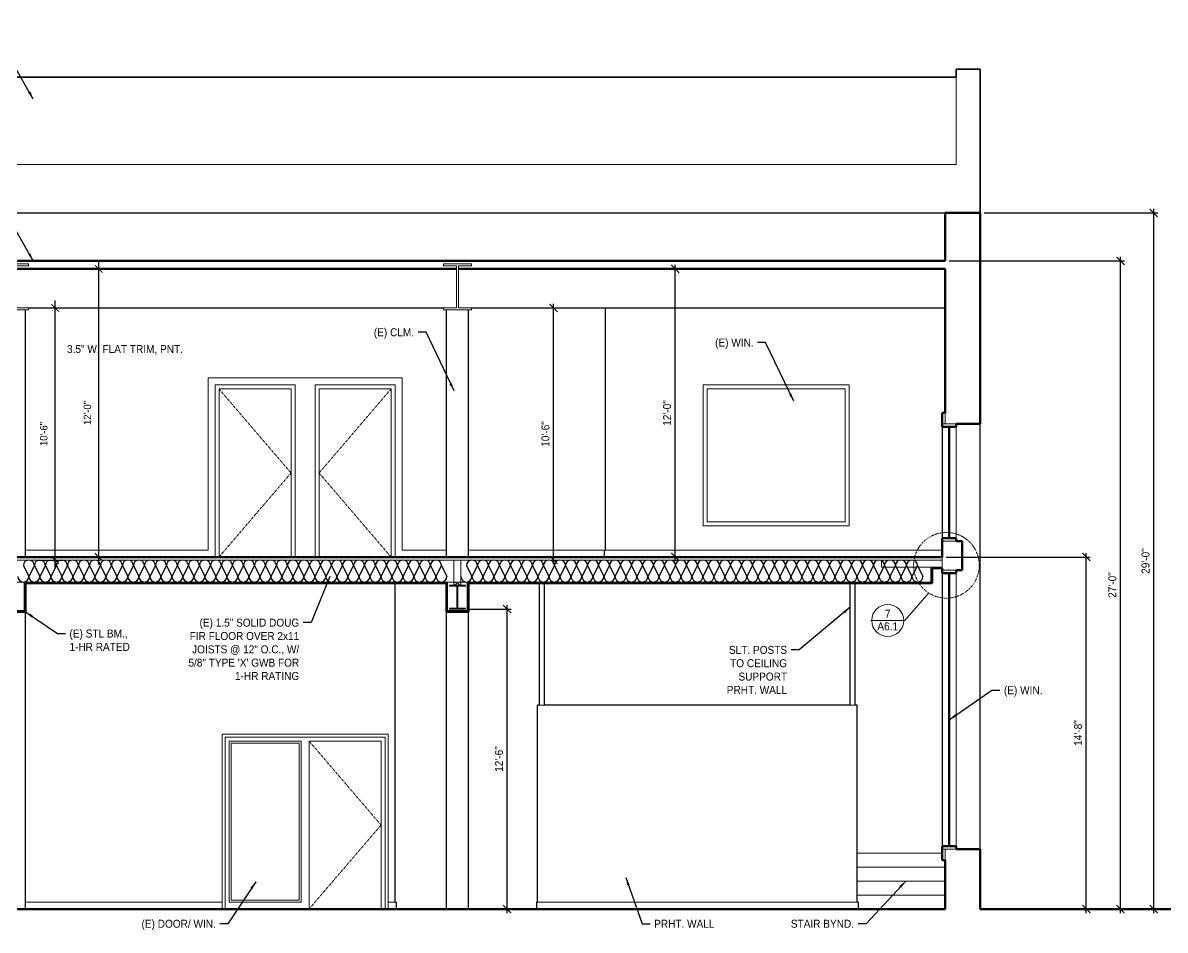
# Model space of a CAD drawing. Header units: inches. Extents: x -5536 to 8590, y -9140 to 228.
# Drawn here: x 3880 to 4451, y -4811 to -4357 of the extents above; entities that cross this region are included whole.
import ezdxf
from ezdxf import colors
from ezdxf.entities.mleader import LeaderData, LeaderLine
from ezdxf.enums import TextEntityAlignment as Align
from ezdxf.math import Vec2, Vec3

# ---------------------------------------------------------------- set-up
doc = ezdxf.new("R2010")
doc.units = ezdxf.units.IN
doc.header["$LTSCALE"] = 0.125
doc.header["$MEASUREMENT"] = 0
doc.header["$PDMODE"] = 35
doc.header["$PDSIZE"] = -5
doc.linetypes.add('DASHED', pattern=[0.75, 0.5, -0.25])
doc.layers.get('0').update_dxf_attribs({"linetype": 'CONTINUOUS'})
doc.layers.get('Defpoints').update_dxf_attribs({"linetype": 'CONTINUOUS'})
for name, color, linetype in [('0-1_4', 7, 'CONTINUOUS'), ('a-elev-insul', 9, 'CONTINUOUS'), ('A-note-dim-1_4', 8, 'CONTINUOUS')]:
    doc.layers.add(name, color=color, linetype=linetype)
for name, color, linetype, lineweight in [('A-ELEV-1', 4, 'CONTINUOUS', 35), ('A-ELEV-2', 5, 'CONTINUOUS', 25), ('A-ELEV-3', 8, 'CONTINUOUS', 15), ('A-ELEV-BYND', 9, 'DASHED', 9), ('A-ELEV-CUT', 3, 'CONTINUOUS', 50), ('A-ELEV-HTCH', 9, 'CONTINUOUS', 9), ('A-NOTE-REF', 8, 'CONTINUOUS', 15)]:
    doc.layers.add(name, color=color, linetype=linetype, lineweight=lineweight)
doc.styles.add('1_1SM', font='swisse.ttf', dxfattribs={"width": 0.9, "height": 1})
doc.styles.add('1_4SM', font='swisse.ttf', dxfattribs={"width": 0.9, "height": 4})
doc.styles.add('ANNOT-SM', font='swisse.ttf', dxfattribs={"width": 0.9, "height": 0.078125})
doc.dimstyles.new('DIM-ANNOT', dxfattribs={"dimtxt": 0.078125, "dimasz": 0.078125, "dimexe": 0.078125, "dimexo": 0.078125, "dimgap": 0.078125, "dimtad": 1, "dimzin": 11, "dimdsep": 46, "dimlunit": 4, "dimtxsty": 'ANNOT-SM', "dimblk1": 'ARCHTICK', "dimblk2": 'ARCHTICK', "dimsah": 1, "dimcen": 0, "dimdle": 0.078125, "dimclrd": 8, "dimclre": 8, "dimclrt": 8, "dimadec": 0, "dimazin": 0, "dimtfac": 4, "dimtofl": 0, "dimtmove": 2, "dimatfit": 3, "dimfxl": 1, "dimfrac": 2, "dimtzin": 0, "dimarcsym": 0})
doc.dimstyles.new('DIM1_4', dxfattribs={"dimtxt": 4, "dimasz": 4, "dimexe": 2, "dimexo": 2, "dimgap": 2, "dimtad": 1, "dimdec": 4, "dimzin": 11, "dimdsep": 46, "dimlunit": 4, "dimtxsty": '1_4SM', "dimblk": 'ARCHTICK', "dimblk1": 'ARCHTICK', "dimblk2": 'ARCHTICK', "dimsah": 1, "dimcen": 4, "dimdle": 2, "dimclrd": 8, "dimclre": 8, "dimclrt": 8, "dimadec": 0, "dimazin": 0, "dimtfac": 4, "dimtdec": 4, "dimtofl": 0, "dimtmove": 2, "dimatfit": 3, "dimfxl": 1, "dimfrac": 2, "dimtzin": 0, "dimarcsym": 0})
doc.dimstyles.new('DIM1_4$7', dxfattribs={"dimtxt": 4, "dimasz": 4, "dimexe": 2, "dimexo": 2, "dimgap": 2, "dimtad": 0, "dimdec": 4, "dimzin": 11, "dimdsep": 46, "dimlunit": 4, "dimtxsty": '1_4SM', "dimblk": 'ARCHTICK', "dimcen": 4, "dimdle": 2, "dimclrd": 8, "dimclre": 8, "dimclrt": 8, "dimadec": 0, "dimazin": 0, "dimtfac": 4, "dimtdec": 4, "dimtofl": 0, "dimtmove": 1, "dimatfit": 3, "dimfxl": 1, "dimfrac": 2, "dimtzin": 0, "dimarcsym": 0})

# ---------------------------------------------------------------- blocks, each defined once
blk = doc.blocks.new('E06-STUD-2B4')
at = {"layer": 'A-ELEV-3'}
blk.add_lwpolyline([(0, 0), (1.5, 0), (1.5, 3.5), (0, 3.5)], close=True, dxfattribs=at)
at = {"layer": 'A-ELEV-HTCH'}
for p, q in [((0, 3.5), (1.5, 0)), ((0, 0), (1.5, 3.5))]:
    blk.add_line(p, q, dxfattribs=at)
blk = doc.blocks.new('_ARCHTICK')
at = {"color": 0, "linetype": 'ByBlock', "const_width": 0.15}
blk.add_lwpolyline([(-0.5, -0.5), (0.5, 0.5)], dxfattribs=at)
blk = doc.blocks.new('*D10')
at = {"layer": 'A-note-dim-1_4', "color": 8, "lineweight": -2, "transparency": 16777216}
for p, q in [((4360.34, -4452), (4447.09, -4452)), ((4445.09, -4802), (4445.09, -4450)), ((4403.06, -4800), (4447.09, -4800))]:
    blk.add_line(p, q, dxfattribs=at)
at = {"layer": 'Defpoints', "color": 0, "transparency": 16777216}
for p in [(4358.34, -4452), (4445.09, -4452), (4401.06, -4800)]:
    blk.add_point(p, dxfattribs=at)
at = {"layer": 'A-note-dim-1_4', "color": 8, "lineweight": -2, "transparency": 16777216, "xscale": 4, "yscale": 4, "zscale": 4}
for p, rotation in [((4445.09, -4452), 90), ((4445.09, -4800), 270)]:
    blk.add_blockref('_ARCHTICK', p, dxfattribs=dict(at, rotation=rotation))
at = {"layer": 'A-note-dim-1_4', "color": 8, "transparency": 16777216, "insert": (4441.03, -4626), "char_height": 4, "attachment_point": 5, "rotation": 90, "style": '1_4SM'}
blk.add_mtext('29\'-0" ', dxfattribs=at)
blk = doc.blocks.new('*D11')
at = {"layer": 'A-note-dim-1_4', "color": 8, "lineweight": -2, "transparency": 16777216}
for p, q in [((4342.84, -4476), (4430.49, -4476)), ((4428.49, -4802), (4428.49, -4474)), ((4394.73, -4800), (4430.49, -4800))]:
    blk.add_line(p, q, dxfattribs=at)
at = {"layer": 'Defpoints', "color": 0, "transparency": 16777216}
for p in [(4340.84, -4476), (4428.49, -4476), (4392.73, -4800)]:
    blk.add_point(p, dxfattribs=at)
at = {"layer": 'A-note-dim-1_4', "color": 8, "lineweight": -2, "transparency": 16777216, "xscale": 4, "yscale": 4, "zscale": 4}
for p, rotation in [((4428.49, -4476), 90), ((4428.49, -4800), 270)]:
    blk.add_blockref('_ARCHTICK', p, dxfattribs=dict(at, rotation=rotation))
at = {"layer": 'A-note-dim-1_4', "color": 8, "transparency": 16777216, "insert": (4424.43, -4638), "char_height": 4, "attachment_point": 5, "rotation": 90, "style": '1_4SM'}
blk.add_mtext('27\'-0" ', dxfattribs=at)
blk = doc.blocks.new('*D12')
at = {"layer": 'A-note-dim-1_4', "color": 8, "lineweight": -2, "transparency": 16777216}
for p, q in [((4341.34, -4624), (4413.39, -4624)), ((4411.39, -4802), (4411.39, -4622)), ((4360.34, -4800), (4413.39, -4800))]:
    blk.add_line(p, q, dxfattribs=at)
at = {"layer": 'Defpoints', "color": 0, "transparency": 16777216}
for p in [(4339.34, -4624), (4411.39, -4624), (4358.34, -4800)]:
    blk.add_point(p, dxfattribs=at)
at = {"layer": 'A-note-dim-1_4', "color": 8, "lineweight": -2, "transparency": 16777216, "xscale": 4, "yscale": 4, "zscale": 4}
for p, rotation in [((4411.39, -4624), 90), ((4411.39, -4800), 270)]:
    blk.add_blockref('_ARCHTICK', p, dxfattribs=dict(at, rotation=rotation))
at = {"layer": 'A-note-dim-1_4', "color": 8, "transparency": 16777216, "insert": (4407.33, -4712), "char_height": 4, "attachment_point": 5, "rotation": 90, "style": '1_4SM'}
blk.add_mtext('14\'-8" ', dxfattribs=at)
blk = doc.blocks.new('*D16')
at = {"layer": 'A-note-dim-1_4', "color": 8, "lineweight": -2, "transparency": 16777216}
for p, q in [((4145.09, -4627.5), (4145.09, -4497.5)), ((4146.03, -4499.5), (4147.09, -4499.5)), ((4143.91, -4625.5), (4147.09, -4625.5))]:
    blk.add_line(p, q, dxfattribs=at)
at = {"layer": 'Defpoints', "color": 0, "transparency": 16777216}
for p in [(4144.03, -4499.5), (4145.09, -4499.5), (4141.91, -4625.5)]:
    blk.add_point(p, dxfattribs=at)
at = {"layer": 'A-note-dim-1_4', "color": 8, "lineweight": -2, "transparency": 16777216, "xscale": 4, "yscale": 4, "zscale": 4}
for p, rotation in [((4145.09, -4499.5), 90), ((4145.09, -4625.5), 270)]:
    blk.add_blockref('_ARCHTICK', p, dxfattribs=dict(at, rotation=rotation))
at = {"layer": 'A-note-dim-1_4', "color": 8, "transparency": 16777216, "insert": (4141.03, -4562.5), "char_height": 4, "attachment_point": 5, "rotation": 90, "style": '1_4SM'}
blk.add_mtext('10\'-6" ', dxfattribs=at)
blk = doc.blocks.new('*D17')
at = {"layer": 'A-note-dim-1_4', "color": 8, "lineweight": -2, "transparency": 16777216}
for p, q in [((4190.58, -4480), (4207.88, -4480)), ((4205.88, -4626), (4205.88, -4478)), ((4172.55, -4624), (4207.88, -4624))]:
    blk.add_line(p, q, dxfattribs=at)
at = {"layer": 'Defpoints', "color": 0, "transparency": 16777216}
for p in [(4188.58, -4480), (4205.88, -4480), (4170.55, -4624)]:
    blk.add_point(p, dxfattribs=at)
at = {"layer": 'A-note-dim-1_4', "color": 8, "lineweight": -2, "transparency": 16777216, "xscale": 4, "yscale": 4, "zscale": 4}
for p, rotation in [((4205.88, -4480), 90), ((4205.88, -4624), 270)]:
    blk.add_blockref('_ARCHTICK', p, dxfattribs=dict(at, rotation=rotation))
at = {"layer": 'A-note-dim-1_4', "color": 8, "transparency": 16777216, "insert": (4201.83, -4552), "char_height": 4, "attachment_point": 5, "rotation": 90, "style": '1_4SM'}
blk.add_mtext('12\'-0" ', dxfattribs=at)
blk = doc.blocks.new('*D18')
at = {"layer": 'A-note-dim-1_4', "color": 8, "lineweight": -2, "transparency": 16777216}
for p, q in [((4121.82, -4802), (4121.82, -4648)), ((4103.01, -4650), (4123.82, -4650)), ((4114, -4800), (4123.82, -4800))]:
    blk.add_line(p, q, dxfattribs=at)
at = {"layer": 'Defpoints', "color": 0, "transparency": 16777216}
for p in [(4101.01, -4650), (4121.82, -4650), (4112, -4800)]:
    blk.add_point(p, dxfattribs=at)
at = {"layer": 'A-note-dim-1_4', "color": 8, "lineweight": -2, "transparency": 16777216, "xscale": 4, "yscale": 4, "zscale": 4}
for p, rotation in [((4121.82, -4650), 90), ((4121.82, -4800), 270)]:
    blk.add_blockref('_ARCHTICK', p, dxfattribs=dict(at, rotation=rotation))
at = {"layer": 'A-note-dim-1_4', "color": 8, "transparency": 16777216, "insert": (4117.77, -4725), "char_height": 4, "attachment_point": 5, "rotation": 90, "style": '1_4SM'}
blk.add_mtext('12\'-6" ', dxfattribs=at)
blk = doc.blocks.new('00-REF')
at = {"layer": 'A-NOTE-REF'}
blk.add_line((-2.12, 0), (2.12, 0), dxfattribs=at)
blk.add_circle((0, 0), 2, dxfattribs=at)
at = {"layer": 'A-NOTE-REF', "style": '1_1SM', "width": 0.9}
blk.add_attdef('NO.', text='', height=1, dxfattribs=at).set_placement((0, 0.35), align=Align.CENTER)
blk.add_attdef('PAGE', text='', height=1, dxfattribs=at).set_placement((0, -0.23), align=Align.TOP_CENTER)
blk.add_attdef('NOTE', text='', height=1, dxfattribs=at).set_placement((2.11, -1.31), align=Align.TOP_LEFT)
blk = doc.blocks.new('*D73')
at = {"color": 8, "lineweight": -2, "transparency": 16777216}
for p, q in [((3886.51, -4499.5), (3899.64, -4499.5)), ((3895.89, -4629.25), (3895.89, -4495.75)), ((3886.51, -4625.5), (3899.64, -4625.5))]:
    blk.add_line(p, q, dxfattribs=at)
at = {"layer": 'Defpoints', "color": 0, "transparency": 16777216}
for p in [(3882.76, -4499.5), (3895.89, -4499.5), (3882.76, -4625.5)]:
    blk.add_point(p, dxfattribs=at)
at = {"color": 8, "lineweight": -2, "transparency": 16777216, "xscale": 3.75, "yscale": 3.75, "zscale": 3.75}
for p, rotation in [((3895.89, -4499.5), 90), ((3895.89, -4625.5), 270)]:
    blk.add_blockref('_ARCHTICK', p, dxfattribs=dict(at, rotation=rotation))
at = {"color": 8, "transparency": 16777216, "insert": (3890.21, -4562.5), "char_height": 3.75, "attachment_point": 5, "rotation": 90, "style": 'ANNOT-SM'}
blk.add_mtext('10\'-6" ', dxfattribs=at)
blk = doc.blocks.new('*D74')
at = {"color": 8, "lineweight": -2, "transparency": 16777216}
for p, q in [((3917.72, -4627.75), (3917.72, -4476.25)), ((3899.64, -4480), (3921.47, -4480)), ((3899.64, -4624), (3921.47, -4624))]:
    blk.add_line(p, q, dxfattribs=at)
at = {"layer": 'Defpoints', "color": 0, "transparency": 16777216}
for p in [(3895.89, -4480), (3917.72, -4480), (3895.89, -4624)]:
    blk.add_point(p, dxfattribs=at)
at = {"color": 8, "lineweight": -2, "transparency": 16777216, "xscale": 3.75, "yscale": 3.75, "zscale": 3.75}
for p, rotation in [((3917.72, -4480), 90), ((3917.72, -4624), 270)]:
    blk.add_blockref('_ARCHTICK', p, dxfattribs=dict(at, rotation=rotation))
at = {"color": 8, "transparency": 16777216, "insert": (3912.04, -4552), "char_height": 3.75, "attachment_point": 5, "rotation": 90, "style": 'ANNOT-SM'}
blk.add_mtext('12\'-0" ', dxfattribs=at)

msp = doc.modelspace()

# ---------------------------------------------------------------- linework, layer by layer
at = {"layer": 'A-ELEV-1'}
for p, q in [((3537.96095, -4384.18108), (4346.33694, -4384.18108)), ((4346.33694, -4380.18108), (4358.33694, -4380.18108)), ((4346.33694, -4384.18108), (4346.33694, -4380.18108)), ((4358.33694, -4380.18108), (4358.33694, -4452))]:
    msp.add_line(p, q, dxfattribs=at)
at = {"layer": 'A-ELEV-2'}
for p, q in [((3657.83674, -4452), (4340.83714, -4452)), ((3882.5077, -4499.5), (4090.0077, -4499.5)), ((4103.77557, -4499.5), (4340.83714, -4499.5)), ((4170.83714, -4499.5), (4170.83714, -4620.5)), ((3881.0077, -4624), (3881.0077, -4500.5)), ((4091.5077, -4624), (4091.5077, -4500.5)), ((4102.5077, -4624), (4102.5077, -4500.5)), ((4339.33714, -4559), (4339.33714, -4616)), ((4358.33694, -4770), (4358.33694, -4557.5)), ((4170.33714, -4620.5), (4170.33714, -4624)), ((4170.33714, -4620.5), (4170.83714, -4620.5)), ((4339.33714, -4630.5), (4339.33714, -4768.5)), ((4065.83674, -4796.5), (4065.83674, -4637.125)), ((4138.08714, -4698), (4138.08714, -4637.125)), ((4140.58714, -4698), (4140.58714, -4637.125)), ((4293.33714, -4698), (4293.33714, -4637.125)), ((4295.83714, -4698), (4295.83714, -4637.125)), ((3881.0077, -4800), (3881.0077, -4651.375)), ((4091.5077, -4800), (4091.5077, -4651.375)), ((4102.5077, -4800), (4102.5077, -4651.375)), ((4138.08714, -4698), (4137.08714, -4698)), ((4137.08714, -4796.5), (4137.08714, -4698)), ((4293.33714, -4698), (4140.58714, -4698)), ((4296.83714, -4698), (4295.83714, -4698)), ((4296.83714, -4796.5), (4296.83714, -4698)), ((4066.33674, -4796.5), (4065.83674, -4796.5)), ((4066.33674, -4796.5), (4066.33674, -4800)), ((4136.58714, -4796.5), (4136.58714, -4800)), ((4136.58714, -4796.5), (4137.08714, -4796.5)), ((4297.33714, -4796.5), (4296.83714, -4796.5)), ((4297.33714, -4796.5), (4297.33714, -4800))]:
    msp.add_line(p, q, dxfattribs=at)
at = {"layer": 'A-ELEV-3'}
for p, q in [((4346.33694, -4427.71327), (4346.33694, -4380.18108)), ((3537.96095, -4427.71327), (4346.33694, -4427.71327)), ((4069.33674, -4534.5), (3972.33674, -4534.5)), ((3972.33674, -4534.5), (3972.33674, -4620.5)), ((4069.33674, -4534.5), (4069.33674, -4620.5)), ((4346.33714, -4559), (4346.33714, -4614.5)), ((3657.83674, -4625.5), (4339.33714, -4625.5)), ((3972.33674, -4620.5), (3881.0077, -4620.5)), ((4069.33674, -4620.5), (4091.5077, -4620.5)), ((4095.2577, -4636.5), (4095.2577, -4625.5)), ((4098.7577, -4636.5), (4098.7577, -4625.5)), ((4102.5077, -4620.5), (4170.33714, -4620.5)), ((4170.83714, -4620.5), (4339.33714, -4620.5)), ((4309.04097, -4629), (4309.04097, -4625.5)), ((4339.33714, -4624), (4339.33714, -4629.625)), ((4309.04097, -4629), (4339.33714, -4629)), ((4333.71214, -4636.5), (4333.71214, -4629)), ((3657.83674, -4636.5), (4333.71214, -4636.5)), ((3880.3827, -4650.75), (3880.3827, -4636.5)), ((4092.1327, -4650.75), (4092.1327, -4636.5)), ((4101.8827, -4650.75), (4101.8827, -4636.5)), ((4342.83714, -4632), (4342.83714, -4768.5)), ((4346.33714, -4632), (4346.33714, -4768.5)), ((4101.0077, -4638), (4093.0077, -4638)), ((4093.0077, -4638), (4093.0077, -4638.5)), ((4096.7577, -4638.5), (4093.0077, -4638.5)), ((4096.7577, -4649.5), (4096.7577, -4638.5)), ((4101.0077, -4638.5), (4097.2577, -4638.5)), ((4097.2577, -4649.5), (4097.2577, -4638.5)), ((4101.0077, -4638), (4101.0077, -4638.5)), ((3880.3827, -4650.75), (3870.6327, -4650.75)), ((4101.8827, -4650.75), (4092.1327, -4650.75)), ((4096.7577, -4649.5), (4093.0077, -4649.5)), ((4093.0077, -4650), (4093.0077, -4649.5)), ((4101.0077, -4650), (4093.0077, -4650)), ((4101.0077, -4649.5), (4097.2577, -4649.5)), ((4101.0077, -4650), (4101.0077, -4649.5)), ((4138.08714, -4698), (4140.58714, -4698)), ((4293.33714, -4698), (4295.83714, -4698)), ((3979.33674, -4712.5), (4062.33674, -4712.5)), ((3979.33674, -4712.5), (3979.33674, -4800)), ((3980.83674, -4714), (4060.83674, -4714)), ((3980.83674, -4800), (3980.83674, -4714)), ((4058.83674, -4716), (4022.83674, -4716)), ((4022.83674, -4716), (4022.83674, -4800)), ((4058.83674, -4800), (4058.83674, -4716)), ((4060.83674, -4714), (4060.83674, -4800)), ((4062.33674, -4712.5), (4062.33674, -4800)), ((4339.33714, -4772), (4296.83714, -4772)), ((4340.83714, -4779), (4296.83714, -4779)), ((4340.83714, -4786), (4296.83714, -4786)), ((3979.33674, -4796.5), (3881.0077, -4796.5)), ((4062.33674, -4796.5), (4065.83674, -4796.5)), ((4296.83714, -4796.5), (4137.08714, -4796.5)), ((4340.83714, -4793), (4296.83714, -4793))]:
    msp.add_line(p, q, dxfattribs=at)
for points in [[(3875.0077, -4499.5), (3868.5077, -4499.5), (3868.5077, -4500.5), (3882.5077, -4500.5), (3882.5077, -4499.5), (3876.0077, -4499.5), (3876.0077, -4478.5), (3882.5077, -4478.5), (3882.5077, -4477.5), (3868.5077, -4477.5), (3868.5077, -4478.5), (3875.0077, -4478.5)], [(4096.5077, -4499.5), (4090.0077, -4499.5), (4090.0077, -4500.5), (4104.0077, -4500.5), (4104.0077, -4499.5), (4097.5077, -4499.5), (4097.5077, -4478.5), (4104.0077, -4478.5), (4104.0077, -4477.5), (4090.0077, -4477.5), (4090.0077, -4478.5), (4096.5077, -4478.5)], [(4015.83674, -4538), (3975.83674, -4538), (3975.83674, -4624), (3977.83674, -4624), (3977.83674, -4540), (4013.83674, -4540), (4013.83674, -4624), (4015.83674, -4624)], [(4025.83674, -4538), (4065.83674, -4538), (4065.83674, -4624), (4063.83674, -4624), (4063.83674, -4540), (4027.83674, -4540), (4027.83674, -4624), (4025.83674, -4624)], [(4292.83714, -4538), (4219.83714, -4538), (4219.83714, -4608.5), (4292.83714, -4608.5)], [(3977.83674, -4540), (4013.83674, -4540), (4013.83674, -4624), (3977.83674, -4624)], [(4063.83674, -4540), (4027.83674, -4540), (4027.83674, -4624), (4063.83674, -4624)], [(4290.83714, -4540), (4221.83714, -4540), (4221.83714, -4606.5), (4290.83714, -4606.5)], [(4339.33714, -4557.5), (4340.83714, -4557.5), (4340.83714, -4552), (4339.33714, -4552)], [(4339.33714, -4559), (4346.33714, -4559), (4346.33714, -4557.5), (4339.33714, -4557.5)], [(4339.33714, -4616), (4346.33714, -4616), (4346.33714, -4614.5), (4339.33714, -4614.5)], [(4339.33714, -4630.5), (4346.33714, -4630.5), (4346.33714, -4632), (4339.33714, -4632)], [(3982.83674, -4716), (3982.83674, -4796.5), (4018.83674, -4796.5), (4018.83674, -4716)], [(4058.83674, -4716), (4022.83674, -4716), (4022.83674, -4800), (4058.83674, -4800)], [(3983.83674, -4717), (3983.83674, -4795.5), (4017.83674, -4795.5), (4017.83674, -4717)], [(4339.33714, -4768.5), (4346.33714, -4768.5), (4346.33714, -4770), (4339.33714, -4770)], [(4339.33714, -4770), (4340.83714, -4770), (4340.83714, -4775.5), (4339.33714, -4775.5)]]:
    msp.add_lwpolyline(points, close=True, dxfattribs=at)
at = {"layer": 'A-ELEV-BYND'}
for points in [[(3977.83674, -4540), (4013.83674, -4582), (3977.83674, -4624)], [(4063.83674, -4540), (4027.83674, -4582), (4063.83674, -4624)], [(4022.83674, -4716), (4058.83674, -4758), (4022.83674, -4800)]]:
    msp.add_lwpolyline(points, dxfattribs=at)
at = {"layer": 'A-ELEV-CUT'}
for p, q in [((4340.83714, -4476), (4340.83714, -4452)), ((4340.83714, -4452), (4358.33694, -4452)), ((4358.33694, -4557.5), (4358.33694, -4452)), ((3657.83674, -4476), (4340.83714, -4476)), ((3876.0077, -4480), (4096.5077, -4480)), ((4097.5077, -4480), (4340.83714, -4480)), ((4340.83714, -4552), (4340.83714, -4480)), ((4340.83714, -4552), (4339.33714, -4552)), ((4339.33714, -4552), (4339.33714, -4559)), ((4339.33714, -4559), (4346.33714, -4559)), ((4342.83714, -4559), (4342.83714, -4614.5)), ((4346.33714, -4557.5), (4358.33694, -4557.5)), ((4346.33714, -4557.5), (4346.33714, -4559)), ((4339.33714, -4624), (4339.33714, -4614.5)), ((4346.33714, -4614.5), (4339.33714, -4614.5)), ((4346.33714, -4614.5), (4346.33714, -4616)), ((4346.33714, -4616), (4349.33694, -4616)), ((4349.33694, -4630.5), (4349.33694, -4616)), ((3657.83674, -4624), (4339.33714, -4624)), ((4334.33714, -4637.125), (4334.33714, -4629.625)), ((4334.33714, -4629.625), (4339.33714, -4629.625)), ((4339.33714, -4632), (4339.33714, -4629.625)), ((4349.33694, -4630.5), (4346.33714, -4630.5)), ((4346.33714, -4632), (4346.33714, -4630.5)), ((4339.33714, -4632), (4346.33714, -4632)), ((4342.83714, -4768.5), (4342.83714, -4632)), ((3881.0077, -4637.125), (4091.5077, -4637.125)), ((3881.0077, -4651.375), (3881.0077, -4637.125)), ((4091.5077, -4651.375), (4091.5077, -4637.125)), ((4102.5077, -4637.125), (4334.33714, -4637.125)), ((4102.5077, -4651.375), (4102.5077, -4637.125)), ((3881.0077, -4651.375), (3870.0077, -4651.375)), ((4102.5077, -4651.375), (4091.5077, -4651.375)), ((4339.33714, -4775.5), (4339.33714, -4768.5)), ((4339.33714, -4768.5), (4346.33714, -4768.5)), ((4346.33714, -4768.5), (4346.33465, -4770)), ((4358.33694, -4770), (4346.33465, -4770)), ((4358.33694, -4800), (4358.33694, -4770)), ((4340.83714, -4775.5), (4339.33714, -4775.5)), ((4340.83714, -4800), (4340.83714, -4775.5)), ((4340.83714, -4800), (3657.83674, -4800)), ((4454.33694, -4800), (4358.33694, -4800))]:
    msp.add_line(p, q, dxfattribs=at)
at = {"layer": 'a-elev-insul'}
for p, q in [((3880.0077, -4628.25), (3882.7577, -4633.75)), ((3885.5077, -4628.25), (3882.7577, -4633.75)), ((3885.5077, -4628.25), (3888.2577, -4633.75)), ((3891.0077, -4628.25), (3888.2577, -4633.75)), ((3891.0077, -4628.25), (3893.7577, -4633.75)), ((3896.5077, -4628.25), (3893.7577, -4633.75)), ((3896.5077, -4628.25), (3899.2577, -4633.75)), ((3902.0077, -4628.25), (3899.2577, -4633.75)), ((3902.0077, -4628.25), (3904.7577, -4633.75)), ((3907.5077, -4628.25), (3904.7577, -4633.75)), ((3907.5077, -4628.25), (3910.2577, -4633.75)), ((3913.0077, -4628.25), (3910.2577, -4633.75)), ((3913.0077, -4628.25), (3915.7577, -4633.75)), ((3918.5077, -4628.25), (3915.7577, -4633.75)), ((3918.5077, -4628.25), (3921.2577, -4633.75)), ((3924.0077, -4628.25), (3921.2577, -4633.75)), ((3924.0077, -4628.25), (3926.7577, -4633.75)), ((3929.5077, -4628.25), (3926.7577, -4633.75)), ((3929.5077, -4628.25), (3932.2577, -4633.75)), ((3935.0077, -4628.25), (3932.2577, -4633.75)), ((3935.0077, -4628.25), (3937.7577, -4633.75)), ((3940.5077, -4628.25), (3937.7577, -4633.75)), ((3940.5077, -4628.25), (3943.2577, -4633.75)), ((3946.0077, -4628.25), (3943.2577, -4633.75)), ((3946.0077, -4628.25), (3948.7577, -4633.75)), ((3951.5077, -4628.25), (3948.7577, -4633.75)), ((3951.5077, -4628.25), (3954.2577, -4633.75)), ((3957.0077, -4628.25), (3954.2577, -4633.75)), ((3957.0077, -4628.25), (3959.7577, -4633.75)), ((3962.5077, -4628.25), (3959.7577, -4633.75)), ((3962.5077, -4628.25), (3965.2577, -4633.75)), ((3968.0077, -4628.25), (3965.2577, -4633.75)), ((3968.0077, -4628.25), (3970.7577, -4633.75)), ((3973.5077, -4628.25), (3970.7577, -4633.75)), ((3973.5077, -4628.25), (3976.2577, -4633.75)), ((3979.0077, -4628.25), (3976.2577, -4633.75)), ((3979.0077, -4628.25), (3981.7577, -4633.75)), ((3984.5077, -4628.25), (3981.7577, -4633.75)), ((3984.5077, -4628.25), (3987.2577, -4633.75)), ((3990.0077, -4628.25), (3987.2577, -4633.75)), ((3990.0077, -4628.25), (3992.7577, -4633.75)), ((3995.5077, -4628.25), (3992.7577, -4633.75)), ((3995.5077, -4628.25), (3998.2577, -4633.75)), ((4001.0077, -4628.25), (3998.2577, -4633.75)), ((4001.0077, -4628.25), (4003.7577, -4633.75)), ((4006.5077, -4628.25), (4003.7577, -4633.75)), ((4006.5077, -4628.25), (4009.2577, -4633.75)), ((4012.0077, -4628.25), (4009.2577, -4633.75)), ((4012.0077, -4628.25), (4014.7577, -4633.75)), ((4017.5077, -4628.25), (4014.7577, -4633.75)), ((4017.5077, -4628.25), (4020.2577, -4633.75)), ((4023.0077, -4628.25), (4020.2577, -4633.75)), ((4023.0077, -4628.25), (4025.7577, -4633.75)), ((4028.5077, -4628.25), (4025.7577, -4633.75)), ((4028.5077, -4628.25), (4031.2577, -4633.75)), ((4034.0077, -4628.25), (4031.2577, -4633.75)), ((4034.0077, -4628.25), (4036.7577, -4633.75)), ((4039.5077, -4628.25), (4036.7577, -4633.75)), ((4039.5077, -4628.25), (4042.2577, -4633.75)), ((4045.0077, -4628.25), (4042.2577, -4633.75)), ((4045.0077, -4628.25), (4047.7577, -4633.75)), ((4050.5077, -4628.25), (4047.7577, -4633.75)), ((4050.5077, -4628.25), (4053.2577, -4633.75)), ((4056.0077, -4628.25), (4053.2577, -4633.75)), ((4056.0077, -4628.25), (4058.7577, -4633.75)), ((4061.5077, -4628.25), (4058.7577, -4633.75)), ((4061.5077, -4628.25), (4064.2577, -4633.75)), ((4067.0077, -4628.25), (4064.2577, -4633.75)), ((4067.0077, -4628.25), (4069.7577, -4633.75)), ((4072.5077, -4628.25), (4069.7577, -4633.75)), ((4072.5077, -4628.25), (4075.2577, -4633.75)), ((4078.0077, -4628.25), (4075.2577, -4633.75)), ((4078.0077, -4628.25), (4080.7577, -4633.75)), ((4083.5077, -4628.25), (4080.7577, -4633.75)), ((4083.5077, -4628.25), (4086.2577, -4633.75)), ((4089.0077, -4628.25), (4086.2577, -4633.75)), ((4089.0077, -4628.25), (4091.7577, -4633.75)), ((4101.5077, -4628.25), (4104.2577, -4633.75)), ((4107.0077, -4628.25), (4104.2577, -4633.75)), ((4107.0077, -4628.25), (4109.7577, -4633.75)), ((4112.5077, -4628.25), (4109.7577, -4633.75)), ((4112.5077, -4628.25), (4115.2577, -4633.75)), ((4118.0077, -4628.25), (4115.2577, -4633.75)), ((4118.0077, -4628.25), (4120.7577, -4633.75)), ((4123.5077, -4628.25), (4120.7577, -4633.75)), ((4123.5077, -4628.25), (4126.2577, -4633.75)), ((4129.0077, -4628.25), (4126.2577, -4633.75)), ((4129.0077, -4628.25), (4131.7577, -4633.75)), ((4134.5077, -4628.25), (4131.7577, -4633.75)), ((4134.5077, -4628.25), (4137.2577, -4633.75)), ((4140.0077, -4628.25), (4137.2577, -4633.75)), ((4140.0077, -4628.25), (4142.7577, -4633.75)), ((4145.5077, -4628.25), (4142.7577, -4633.75)), ((4145.5077, -4628.25), (4148.2577, -4633.75)), ((4151.0077, -4628.25), (4148.2577, -4633.75)), ((4151.0077, -4628.25), (4153.7577, -4633.75)), ((4156.5077, -4628.25), (4153.7577, -4633.75)), ((4156.5077, -4628.25), (4159.2577, -4633.75)), ((4162.0077, -4628.25), (4159.2577, -4633.75)), ((4162.0077, -4628.25), (4164.7577, -4633.75)), ((4167.5077, -4628.25), (4164.7577, -4633.75)), ((4167.5077, -4628.25), (4170.2577, -4633.75)), ((4173.0077, -4628.25), (4170.2577, -4633.75)), ((4173.0077, -4628.25), (4175.7577, -4633.75)), ((4178.5077, -4628.25), (4175.7577, -4633.75)), ((4178.5077, -4628.25), (4181.2577, -4633.75)), ((4184.0077, -4628.25), (4181.2577, -4633.75)), ((4184.0077, -4628.25), (4186.7577, -4633.75)), ((4189.5077, -4628.25), (4186.7577, -4633.75)), ((4189.5077, -4628.25), (4192.2577, -4633.75)), ((4195.0077, -4628.25), (4192.2577, -4633.75)), ((4195.0077, -4628.25), (4197.7577, -4633.75)), ((4200.5077, -4628.25), (4197.7577, -4633.75)), ((4200.5077, -4628.25), (4203.2577, -4633.75)), ((4206.0077, -4628.25), (4203.2577, -4633.75)), ((4206.0077, -4628.25), (4208.7577, -4633.75)), ((4211.5077, -4628.25), (4208.7577, -4633.75)), ((4211.5077, -4628.25), (4214.2577, -4633.75)), ((4217.0077, -4628.25), (4214.2577, -4633.75)), ((4217.0077, -4628.25), (4219.7577, -4633.75)), ((4222.5077, -4628.25), (4219.7577, -4633.75)), ((4222.5077, -4628.25), (4225.2577, -4633.75)), ((4228.0077, -4628.25), (4225.2577, -4633.75)), ((4228.0077, -4628.25), (4230.7577, -4633.75)), ((4233.5077, -4628.25), (4230.7577, -4633.75)), ((4233.5077, -4628.25), (4236.2577, -4633.75)), ((4239.0077, -4628.25), (4236.2577, -4633.75)), ((4239.0077, -4628.25), (4241.7577, -4633.75)), ((4244.5077, -4628.25), (4241.7577, -4633.75)), ((4244.5077, -4628.25), (4247.2577, -4633.75)), ((4250.0077, -4628.25), (4247.2577, -4633.75)), ((4250.0077, -4628.25), (4252.7577, -4633.75)), ((4255.5077, -4628.25), (4252.7577, -4633.75)), ((4255.5077, -4628.25), (4258.2577, -4633.75)), ((4261.0077, -4628.25), (4258.2577, -4633.75)), ((4261.0077, -4628.25), (4263.7577, -4633.75)), ((4266.5077, -4628.25), (4263.7577, -4633.75)), ((4266.5077, -4628.25), (4269.2577, -4633.75)), ((4272.0077, -4628.25), (4269.2577, -4633.75)), ((4272.0077, -4628.25), (4274.7577, -4633.75)), ((4277.5077, -4628.25), (4274.7577, -4633.75)), ((4277.5077, -4628.25), (4280.2577, -4633.75)), ((4283.0077, -4628.25), (4280.2577, -4633.75)), ((4283.0077, -4628.25), (4285.7577, -4633.75)), ((4288.5077, -4628.25), (4285.7577, -4633.75)), ((4288.5077, -4628.25), (4291.2577, -4633.75)), ((4294.0077, -4628.25), (4291.2577, -4633.75)), ((4294.0077, -4628.25), (4296.7577, -4633.75)), ((4299.5077, -4628.25), (4296.7577, -4633.75)), ((4299.5077, -4628.25), (4302.2577, -4633.75)), ((4305.0077, -4628.25), (4302.2577, -4633.75)), ((4305.0077, -4628.25), (4307.7577, -4633.75)), ((4310.5077, -4628.25), (4307.7577, -4633.75)), ((4310.5077, -4628.25), (4313.2577, -4633.75)), ((4316.0077, -4628.25), (4313.2577, -4633.75)), ((4316.0077, -4628.25), (4318.7577, -4633.75)), ((4321.5077, -4628.25), (4318.7577, -4633.75)), ((4321.5077, -4628.25), (4324.2577, -4633.75)), ((4327.0077, -4628.25), (4324.2577, -4633.75)), ((4327.0077, -4628.25), (4329.7577, -4633.75))]:
    msp.add_line(p, q, dxfattribs=at)
for centre, start, end in [((3882.7577, -4628.25), 0, 180), ((3888.2577, -4628.25), 0, 180), ((3893.7577, -4628.25), 0, 180), ((3899.2577, -4628.25), 0, 180), ((3904.7577, -4628.25), 0, 180), ((3910.2577, -4628.25), 0, 180), ((3915.7577, -4628.25), 0, 180), ((3921.2577, -4628.25), 0, 180), ((3926.7577, -4628.25), 0, 180), ((3932.2577, -4628.25), 0, 180), ((3937.7577, -4628.25), 0, 180), ((3943.2577, -4628.25), 0, 180), ((3948.7577, -4628.25), 0, 180), ((3954.2577, -4628.25), 0, 180), ((3959.7577, -4628.25), 0, 180), ((3965.2577, -4628.25), 0, 180), ((3970.7577, -4628.25), 0, 180), ((3976.2577, -4628.25), 0, 180), ((3981.7577, -4628.25), 0, 180), ((3987.2577, -4628.25), 0, 180), ((3992.7577, -4628.25), 0, 180), ((3998.2577, -4628.25), 0, 180), ((4003.7577, -4628.25), 0, 180), ((4009.2577, -4628.25), 0, 180), ((4014.7577, -4628.25), 0, 180), ((4020.2577, -4628.25), 0, 180), ((4025.7577, -4628.25), 0, 180), ((4031.2577, -4628.25), 0, 180), ((4036.7577, -4628.25), 0, 180), ((4042.2577, -4628.25), 0, 180), ((4047.7577, -4628.25), 0, 180), ((4053.2577, -4628.25), 0, 180), ((4058.7577, -4628.25), 0, 180), ((4064.2577, -4628.25), 0, 180), ((4069.7577, -4628.25), 0, 180), ((4075.2577, -4628.25), 0, 180), ((4080.7577, -4628.25), 0, 180), ((4086.2577, -4628.25), 0, 180), ((4104.2577, -4628.25), 0, 180), ((4109.7577, -4628.25), 0, 180), ((4115.2577, -4628.25), 0, 180), ((4120.7577, -4628.25), 0, 180), ((4126.2577, -4628.25), 0, 180), ((4131.7577, -4628.25), 0, 180), ((4137.2577, -4628.25), 0, 180), ((4142.7577, -4628.25), 0, 180), ((4148.2577, -4628.25), 0, 180), ((4153.7577, -4628.25), 0, 180), ((4159.2577, -4628.25), 0, 180), ((4164.7577, -4628.25), 0, 180), ((4170.2577, -4628.25), 0, 180), ((4175.7577, -4628.25), 0, 180), ((4181.2577, -4628.25), 0, 180), ((4186.7577, -4628.25), 0, 180), ((4192.2577, -4628.25), 0, 180), ((4197.7577, -4628.25), 0, 180), ((4203.2577, -4628.25), 0, 180), ((4208.7577, -4628.25), 0, 180), ((4214.2577, -4628.25), 0, 180), ((4219.7577, -4628.25), 0, 180), ((4225.2577, -4628.25), 0, 180), ((4230.7577, -4628.25), 0, 180), ((4236.2577, -4628.25), 0, 180), ((4241.7577, -4628.25), 0, 180), ((4247.2577, -4628.25), 0, 180), ((4252.7577, -4628.25), 0, 180), ((4258.2577, -4628.25), 0, 180), ((4263.7577, -4628.25), 0, 180), ((4269.2577, -4628.25), 0, 180), ((4274.7577, -4628.25), 0, 180), ((4280.2577, -4628.25), 0, 180), ((4285.7577, -4628.25), 0, 180), ((4291.2577, -4628.25), 0, 180), ((4296.7577, -4628.25), 0, 180), ((4302.2577, -4628.25), 0, 180), ((4307.7577, -4628.25), 0, 180), ((4313.2577, -4628.25), 0, 180), ((4318.7577, -4628.25), 0, 180), ((4324.2577, -4628.25), 0, 180), ((3880.0077, -4633.75), 180, 0), ((3885.5077, -4633.75), 180, 0), ((3891.0077, -4633.75), 180, 0), ((3896.5077, -4633.75), 180, 0), ((3902.0077, -4633.75), 180, 0), ((3907.5077, -4633.75), 180, 0), ((3913.0077, -4633.75), 180, 0), ((3918.5077, -4633.75), 180, 0), ((3924.0077, -4633.75), 180, 0), ((3929.5077, -4633.75), 180, 0), ((3935.0077, -4633.75), 180, 0), ((3940.5077, -4633.75), 180, 0), ((3946.0077, -4633.75), 180, 0), ((3951.5077, -4633.75), 180, 0), ((3957.0077, -4633.75), 180, 0), ((3962.5077, -4633.75), 180, 0), ((3968.0077, -4633.75), 180, 0), ((3973.5077, -4633.75), 180, 0), ((3979.0077, -4633.75), 180, 0), ((3984.5077, -4633.75), 180, 0), ((3990.0077, -4633.75), 180, 0), ((3995.5077, -4633.75), 180, 0), ((4001.0077, -4633.75), 180, 0), ((4006.5077, -4633.75), 180, 0), ((4012.0077, -4633.75), 180, 0), ((4017.5077, -4633.75), 180, 0), ((4023.0077, -4633.75), 180, 0), ((4028.5077, -4633.75), 180, 0), ((4034.0077, -4633.75), 180, 0), ((4039.5077, -4633.75), 180, 0), ((4045.0077, -4633.75), 180, 0), ((4050.5077, -4633.75), 180, 0), ((4056.0077, -4633.75), 180, 0), ((4061.5077, -4633.75), 180, 0), ((4067.0077, -4633.75), 180, 0), ((4072.5077, -4633.75), 180, 0), ((4078.0077, -4633.75), 180, 0), ((4083.5077, -4633.75), 180, 0), ((4089.0077, -4633.75), 180, 0), ((4101.5077, -4633.75), 180, 0), ((4107.0077, -4633.75), 180, 0), ((4112.5077, -4633.75), 180, 0), ((4118.0077, -4633.75), 180, 0), ((4123.5077, -4633.75), 180, 0), ((4129.0077, -4633.75), 180, 0), ((4134.5077, -4633.75), 180, 0), ((4140.0077, -4633.75), 180, 0), ((4145.5077, -4633.75), 180, 0), ((4151.0077, -4633.75), 180, 0), ((4156.5077, -4633.75), 180, 0), ((4162.0077, -4633.75), 180, 0), ((4167.5077, -4633.75), 180, 0), ((4173.0077, -4633.75), 180, 0), ((4178.5077, -4633.75), 180, 0), ((4184.0077, -4633.75), 180, 0), ((4189.5077, -4633.75), 180, 0), ((4195.0077, -4633.75), 180, 0), ((4200.5077, -4633.75), 180, 0), ((4206.0077, -4633.75), 180, 0), ((4211.5077, -4633.75), 180, 0), ((4217.0077, -4633.75), 180, 0), ((4222.5077, -4633.75), 180, 0), ((4228.0077, -4633.75), 180, 0), ((4233.5077, -4633.75), 180, 0), ((4239.0077, -4633.75), 180, 0), ((4244.5077, -4633.75), 180, 0), ((4250.0077, -4633.75), 180, 0), ((4255.5077, -4633.75), 180, 0), ((4261.0077, -4633.75), 180, 0), ((4266.5077, -4633.75), 180, 0), ((4272.0077, -4633.75), 180, 0), ((4277.5077, -4633.75), 180, 0), ((4283.0077, -4633.75), 180, 0), ((4288.5077, -4633.75), 180, 0), ((4294.0077, -4633.75), 180, 0), ((4299.5077, -4633.75), 180, 0), ((4305.0077, -4633.75), 180, 0), ((4310.5077, -4633.75), 180, 0), ((4316.0077, -4633.75), 180, 0), ((4321.5077, -4633.75), 180, 0), ((4327.0077, -4633.75), 180, 0)]:
    msp.add_arc(centre, 2.75, start, end, dxfattribs=at)
at = {"layer": 'A-NOTE-REF'}
msp.add_line((4320.61812, -4655.75932), (4332.62778, -4641.9655), dxfattribs=at)
at = {"layer": 'A-NOTE-REF', "linetype": 'DASHED'}
msp.add_circle((4341.47126, -4628.13696), 16.41449, dxfattribs=at)

# ---------------------------------------------------------------- block references
at = {"rotation": 90}
msp.add_blockref('E06-STUD-2B4', (4098.7577, -4638), dxfattribs=at)
at = {"layer": '0-1_4', "xscale": 4, "yscale": 4, "zscale": 4}
msp.add_blockref('00-REF', (4312.11812, -4655.75932), dxfattribs=at).add_auto_attribs({'NO.': '7', 'PAGE': 'A6.1'})

# ---------------------------------------------------------------- texts
at = {"layer": 'A-note-dim-1_4', "color": 8, "char_height": 4, "style": '1_4SM'}
for s, insert, width, attachment_point in [('(E) CLM.', (4075.34011, -4509.64031), 58.7379353, 3), ('(E) WIN.', (4245.0992, -4514.80206), 58.7379353, 3), ('3.5" W. FLAT TRIM, PNT.', (3959.80066, -4518.02816), 58.7379353, 3), ('(E) 1.5" SOLID DOUG FIR FLOOR OVER 2x11 JOISTS @ 12" O.C., W/ 5/8" TYPE \'X\' GWB FOR 1-HR RATING', (4017.93368, -4654.81455), 58.7379353, 3), ('(E) STL BM., 1-HR RATED', (3903.06271, -4660.2516), 36, 1), ('SLT. POSTS TO CEILING SUPPORT PRHT. WALL', (4261.81785, -4668.42729), 36, 3), ('(E) WIN.', (4370.21422, -4688.58278), 36, 1), ('(E) DOOR/ WIN.', (3976.24145, -4805.33811), 58.7379353, 3), ('PRHT. WALL', (4195.34345, -4805.33811), 36, 1), ('STAIR BYND.', (4295.282, -4805.33811), 36, 3)]:
    msp.add_mtext(s, dxfattribs=dict(at, insert=insert, width=width, attachment_point=attachment_point))

# ---------------------------------------------------------------- dimensions: what is measured, and where the dimension line sits
for base, p1, p2, picture, middle in [((3917.71896, -4480), (3895.88801, -4624), (3895.88801, -4480), '*D74', (3912.04451, -4552)), ((3895.88801, -4499.5), (3882.7577, -4625.5), (3882.7577, -4499.5), '*D73', (3890.21103, -4562.5))]:
    dim = msp.add_linear_dim(base=base, p1=p1, p2=p2, angle=90, dimstyle='DIM-ANNOT', override={"dimpost": ' '})
    dim.commit()
    dim.dimension.update_dxf_attribs({"geometry": picture, "text_midpoint": middle})
at = {"layer": 'A-note-dim-1_4'}
for base, p1, p2, picture, middle in [((4445.08715, -4452), (4401.06491, -4800), (4358.33694, -4452), '*D10', (4441.0317, -4626)), ((4428.48576, -4476), (4392.734, -4800), (4340.83714, -4476), '*D11', (4424.43302, -4638)), ((4205.88273, -4480), (4170.54883, -4624), (4188.58359, -4480), '*D17', (4201.82999, -4552)), ((4145.08797, -4499.5), (4141.90537, -4625.5), (4144.02711, -4499.5), '*D16', (4141.03253, -4562.5)), ((4411.38694, -4624), (4358.33694, -4800), (4339.33714, -4624), '*D12', (4407.3342, -4712)), ((4121.82325, -4650), (4111.99777, -4800), (4101.0077, -4650), '*D18', (4117.76781, -4725))]:
    dim = msp.add_linear_dim(base=base, p1=p1, p2=p2, angle=90, dimstyle='DIM1_4', override={"dimpost": ' '}, dxfattribs=at)
    dim.commit()
    dim.dimension.update_dxf_attribs({"geometry": picture, "text_midpoint": middle})

# ---------------------------------------------------------------- leaders
at = {"layer": 'A-note-dim-1_4', "annotation_type": 0, "has_hookline": 1}
for points, hookline_direction, text_width in [([(3884.96259, -4395.101), (3863.22847, -4356.96698), (3859.22847, -4356.96698)], 1, 48.09736), ([(3884.96259, -4476), (3863.22847, -4437.86598), (3859.22847, -4437.86598)], 1, 55.32901), ([(4095.34971, -4540.95046), (4081.34011, -4511.64031), (4077.34011, -4511.64031)], 1, 21.83124), ([(4265.10879, -4546.11221), (4251.0992, -4516.80206), (4247.0992, -4516.80206)], 1, 20.63611), ([(4033.2077, -4633.75), (4023.93368, -4656.81455), (4019.93368, -4656.81455)], 1, 55.31927), ([(3881.0077, -4651.375), (3897.06271, -4662.2516), (3901.06271, -4662.2516)], 0, 33.32008), ([(4293.33714, -4649.13507), (4267.81785, -4670.42729), (4263.81785, -4670.42729)], 1, 33.44178), ([(4342.83714, -4705.41967), (4364.21422, -4690.58278), (4368.21422, -4690.58278)], 0, 20.63611), ([(4181.21194, -4784.2), (4189.34345, -4807.33811), (4193.34345, -4807.33811)], 0, 33.44178), ([(3996.25105, -4786.35), (3982.24145, -4807.33811), (3978.24145, -4807.33811)], 1, 40.61988), ([(4321.10087, -4786), (4301.282, -4807.33811), (4297.282, -4807.33811)], 1, 34.57606)]:
    msp.add_leader(points, dimstyle='DIM1_4$7', override={"dimgap": 2, "dimtad": 0}, dxfattribs=dict(at, hookline_direction=hookline_direction, text_width=text_width))
at = {"layer": 'A-NOTE-REF'}
ml = msp.add_multileader_mtext('Standard', dxfattribs=at)
ml.set_content('WALL BEYOND', color=256, style='ANNOT-SM')
ml.set_leader_properties()
ml.build(insert=Vec2(0, 0))
ml.multileader.update_dxf_attribs({"dogleg_length": 0.09375, "arrow_head_size": 4.5, "scale": 48})
ctx = ml.context
ctx.base_point, ctx.scale, ctx.char_height, ctx.arrow_head_size, ctx.landing_gap_size, ctx.plane_origin = Vec3(2379.29191, -4442.08942), 48, 3.75, 4.5, 3, Vec3(2367.99211, -4460.26422)
notes = []
notes.append((ctx, [(0, (1, 1, 0), (2374.79191, -4442.08942), (1, 0), 4.5, [(0, [(2360.9002, -4487.86253)], 0, [])])]))
ctx.mtext.insert, ctx.mtext.width, ctx.mtext.flow_direction = Vec3(2382.29191, -4440.16498), 47.0389244, 5
ml = msp.add_multileader_mtext('Standard', dxfattribs=at)
ml.set_content('(E) DOOR', color=256, style='ANNOT-SM')
ml.set_leader_properties()
ml.build(insert=Vec2(0, 0))
ml.multileader.update_dxf_attribs({"dogleg_length": 0.09375, "arrow_head_size": 4.5, "scale": 48})
ctx = ml.context
ctx.base_point, ctx.scale, ctx.char_height, ctx.arrow_head_size, ctx.landing_gap_size, ctx.plane_origin = Vec3(2753.23604, -4644.65547), 48, 3.75, 4.5, 3, Vec3(2741.93624, -4662.83027)
notes.append((ctx, [(0, (1, 1, 0), (2748.73604, -4644.65547), (1, 0), 4.5, [(0, [(2734.84433, -4605)], 0, [])])]))
ctx.mtext.insert, ctx.mtext.width, ctx.mtext.flow_direction = Vec3(2756.23604, -4642.28731), 47.0389244, 5
for ctx, leaders in notes:
    for number, flags, end, landing, length, lines in leaders:
        leader = LeaderData()
        leader.index, (leader.has_last_leader_line, leader.has_dogleg_vector, leader.attachment_direction) = number, flags
        leader.last_leader_point, leader.dogleg_vector, leader.dogleg_length = Vec3(end), Vec3(landing), length
        for number, points, colour, breaks in lines:
            line = LeaderLine()
            line.index, line.vertices, line.color, line.breaks = number, Vec3.list(points), colors.encode_raw_color(colour), breaks
            leader.lines.append(line)
        ctx.leaders.append(leader)

doc.saveas('drawing.dxf')
